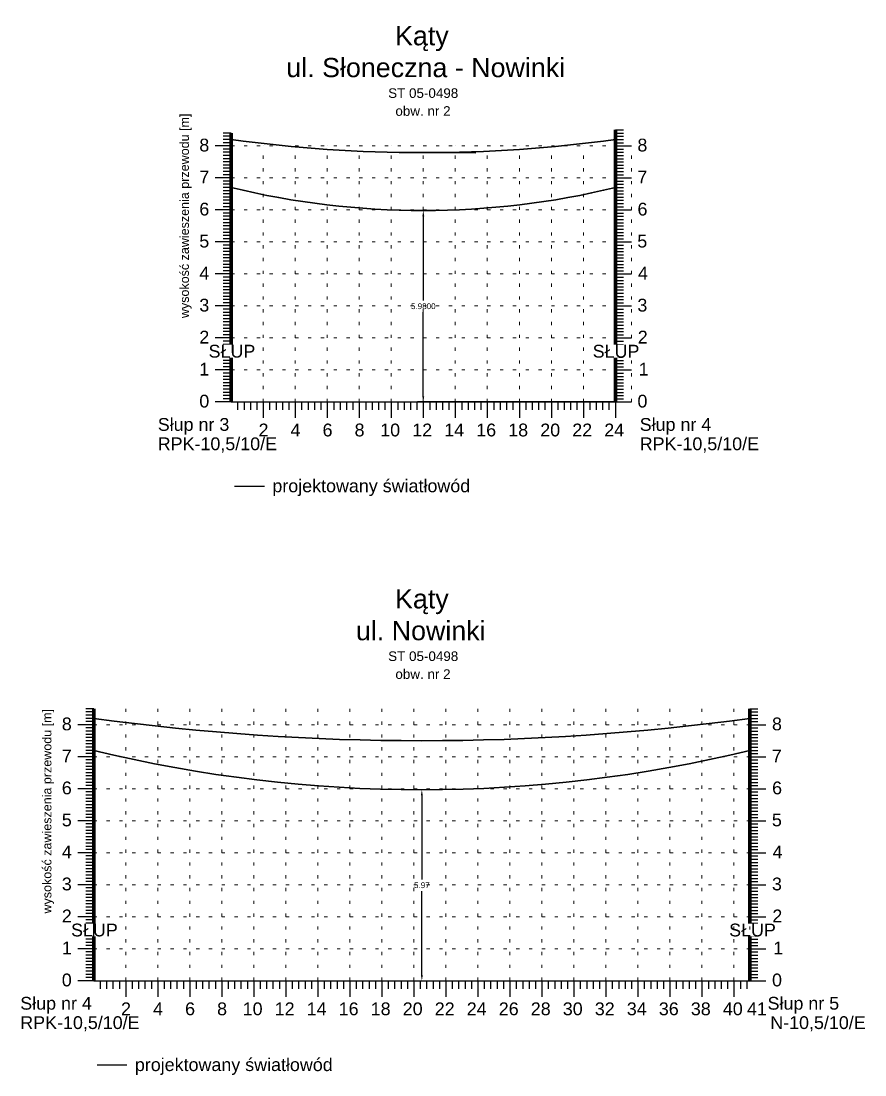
# Model space of a CAD drawing. Header units: metres. Extents: x -870 to 439, y 1328 to 1364.
# Drawn here: x 8.66 to 35.03, y 1330.86 to 1363.79 of the extents above; entities that cross this region are included whole.
import ezdxf

# ---------------------------------------------------------------- set-up
doc = ezdxf.new("R2010")
doc.units = ezdxf.units.M
doc.header["$MEASUREMENT"] = 0
doc.linetypes.add('ACAD_ISO07W100', pattern=[3, 0, -3])
doc.layers.add('ramka', color=7, linetype='Continuous', plot=False)
doc.styles.get("Standard").update_dxf_attribs({"font": 'arial.ttf'})
doc.dimstyles.get("Standard").update_dxf_attribs({"dimtxt": 0.18, "dimasz": 0.18, "dimexe": 0.18, "dimexo": 0.0625, "dimgap": 0.09, "dimtad": 0, "dimtih": 1, "dimtoh": 1, "dimdec": 4, "dimzin": 0, "dimdsep": 46, "dimtxsty": 'Standard', "dimcen": 0.09, "dimadec": 0, "dimazin": 0, "dimtfac": 1, "dimtdec": 4, "dimtofl": 0, "dimtmove": 0, "dimatfit": 3, "dimfxl": 1, "dimtolj": 1, "dimtzin": 0, "dimarcsym": 0})

# ---------------------------------------------------------------- blocks, each defined once
blk = doc.blocks.new('*D32')
at = {"color": 0, "lineweight": -2}
for p, q in [((21.168, 1357.869), (21.05, 1357.869)), ((21.23, 1357.689), (21.23, 1355.061)), ((21.23, 1352.069), (21.23, 1354.697)), ((27.168, 1351.889), (21.05, 1351.889))]:
    blk.add_line(p, q, dxfattribs=at)
at = {"color": 0}
for points in [[(21.26, 1357.689), (21.2, 1357.689), (21.23, 1357.869)], [(21.2, 1352.069), (21.26, 1352.069), (21.23, 1351.889)]]:
    blk.add_solid(points, dxfattribs=at)
at = {"layer": 'Defpoints', "color": 0}
for p in [(21.23, 1357.869), (21.23, 1351.889), (27.23, 1351.889)]:
    blk.add_point(p, dxfattribs=at)
at = {"color": 0, "lineweight": 25, "insert": (21.23, 1354.879), "char_height": 0.18, "attachment_point": 5}
blk.add_mtext('\\A1;5.9800', dxfattribs=at)
blk = doc.blocks.new('*D33')
at = {"color": 0, "lineweight": -2}
for p, q in [((21.122, 1339.775), (21.005, 1339.775)), ((21.185, 1339.595), (21.185, 1336.972)), ((21.185, 1333.985), (21.185, 1336.608)), ((13.597, 1333.805), (21.365, 1333.805))]:
    blk.add_line(p, q, dxfattribs=at)
at = {"color": 0}
for points in [[(21.215, 1339.595), (21.155, 1339.595), (21.185, 1339.775)], [(21.155, 1333.985), (21.215, 1333.985), (21.185, 1333.805)]]:
    blk.add_solid(points, dxfattribs=at)
at = {"layer": 'Defpoints', "color": 0}
for p in [(21.185, 1339.775), (13.535, 1333.805), (21.185, 1333.805)]:
    blk.add_point(p, dxfattribs=at)
at = {"color": 0, "lineweight": 25, "insert": (21.185, 1336.79), "char_height": 0.18, "attachment_point": 5}
blk.add_mtext('\\A1;5.97', dxfattribs=at)

msp = doc.modelspace()

# ---------------------------------------------------------------- linework, layer by layer
for p, q in [((15.23036, 1360.28897), (14.98036, 1360.28897)), ((15.23036, 1360.28897), (14.98036, 1360.28897)), ((15.23036, 1360.18897), (14.98036, 1360.18897)), ((15.23036, 1360.18897), (14.98036, 1360.18897)), ((15.23036, 1360.28897), (15.23036, 1351.88897)), ((27.23036, 1360.38897), (27.23036, 1351.88897)), ((27.23036, 1360.38897), (27.48036, 1360.38897)), ((27.23036, 1360.38897), (27.48036, 1360.38897)), ((27.23036, 1360.28897), (27.48036, 1360.28897)), ((27.23036, 1360.28897), (27.48036, 1360.28897)), ((27.23036, 1360.18897), (27.48036, 1360.18897)), ((27.23036, 1360.18897), (27.48036, 1360.18897)), ((15.23036, 1359.88897), (14.73036, 1359.88897)), ((15.23036, 1359.88897), (14.73036, 1359.88897)), ((15.23036, 1359.88897), (14.73036, 1359.88897)), ((15.23036, 1359.88897), (14.73036, 1359.88897)), ((15.23036, 1360.08897), (14.98036, 1360.08897)), ((15.23036, 1360.08897), (14.98036, 1360.08897)), ((15.23036, 1359.98897), (14.98036, 1359.98897)), ((15.23036, 1359.98897), (14.98036, 1359.98897)), ((27.23036, 1360.08897), (27.48036, 1360.08897)), ((27.23036, 1360.08897), (27.48036, 1360.08897)), ((27.23036, 1359.98897), (27.48036, 1359.98897)), ((27.23036, 1359.98897), (27.48036, 1359.98897)), ((27.23036, 1359.88897), (27.73036, 1359.88897)), ((27.23036, 1359.88897), (27.73036, 1359.88897)), ((27.23036, 1359.88897), (27.73036, 1359.88897)), ((27.23036, 1359.88897), (27.73036, 1359.88897)), ((15.23036, 1359.78897), (14.98036, 1359.78897)), ((15.23036, 1359.68897), (14.98036, 1359.68897)), ((15.23036, 1359.58897), (14.98036, 1359.58897)), ((15.23036, 1359.48897), (14.98036, 1359.48897)), ((27.23036, 1359.78897), (27.48036, 1359.78897)), ((27.23036, 1359.68897), (27.48036, 1359.68897)), ((27.23036, 1359.58897), (27.48036, 1359.58897)), ((27.23036, 1359.48897), (27.48036, 1359.48897)), ((15.23036, 1359.38897), (14.98036, 1359.38897)), ((15.23036, 1359.28897), (14.98036, 1359.28897)), ((15.23036, 1359.18897), (14.98036, 1359.18897)), ((27.23036, 1359.38897), (27.48036, 1359.38897)), ((27.23036, 1359.28897), (27.48036, 1359.28897)), ((27.23036, 1359.18897), (27.48036, 1359.18897)), ((15.23036, 1358.88897), (14.73036, 1358.88897)), ((15.23036, 1358.88897), (14.73036, 1358.88897)), ((15.23036, 1359.08897), (14.98036, 1359.08897)), ((15.23036, 1358.98897), (14.98036, 1358.98897)), ((27.23036, 1359.08897), (27.48036, 1359.08897)), ((27.23036, 1358.98897), (27.48036, 1358.98897)), ((27.23036, 1358.88897), (27.73036, 1358.88897)), ((27.23036, 1358.88897), (27.73036, 1358.88897)), ((15.23036, 1358.78897), (14.98036, 1358.78897)), ((15.23036, 1358.68897), (14.98036, 1358.68897)), ((15.23036, 1358.58897), (14.98036, 1358.58897)), ((27.23036, 1358.78897), (27.48036, 1358.78897)), ((27.23036, 1358.68897), (27.48036, 1358.68897)), ((27.23036, 1358.58897), (27.48036, 1358.58897)), ((15.23036, 1358.48897), (14.98036, 1358.48897)), ((15.23036, 1358.38897), (14.98036, 1358.38897)), ((15.23036, 1358.28897), (14.98036, 1358.28897)), ((15.23036, 1358.18897), (14.98036, 1358.18897)), ((27.23036, 1358.48897), (27.48036, 1358.48897)), ((27.23036, 1358.38897), (27.48036, 1358.38897)), ((27.23036, 1358.28897), (27.48036, 1358.28897)), ((27.23036, 1358.18897), (27.48036, 1358.18897)), ((15.23036, 1357.88897), (14.73036, 1357.88897)), ((15.23036, 1357.88897), (14.73036, 1357.88897)), ((15.23036, 1358.08897), (14.98036, 1358.08897)), ((15.23036, 1357.98897), (14.98036, 1357.98897)), ((27.23036, 1358.08897), (27.48036, 1358.08897)), ((27.23036, 1357.98897), (27.48036, 1357.98897)), ((27.23036, 1357.88897), (27.73036, 1357.88897)), ((27.23036, 1357.88897), (27.73036, 1357.88897)), ((15.23036, 1357.78897), (14.98036, 1357.78897)), ((15.23036, 1357.68897), (14.98036, 1357.68897)), ((15.23036, 1357.58897), (14.98036, 1357.58897)), ((27.23036, 1357.78897), (27.48036, 1357.78897)), ((27.23036, 1357.68897), (27.48036, 1357.68897)), ((27.23036, 1357.58897), (27.48036, 1357.58897)), ((15.23036, 1357.48897), (14.98036, 1357.48897)), ((15.23036, 1357.38897), (14.98036, 1357.38897)), ((15.23036, 1357.28897), (14.98036, 1357.28897)), ((15.23036, 1357.18897), (14.98036, 1357.18897)), ((27.23036, 1357.48897), (27.48036, 1357.48897)), ((27.23036, 1357.38897), (27.48036, 1357.38897)), ((27.23036, 1357.28897), (27.48036, 1357.28897)), ((27.23036, 1357.18897), (27.48036, 1357.18897)), ((15.23036, 1356.88897), (14.73036, 1356.88897)), ((15.23036, 1356.88897), (14.73036, 1356.88897)), ((15.23036, 1357.08897), (14.98036, 1357.08897)), ((15.23036, 1356.98897), (14.98036, 1356.98897)), ((27.23036, 1357.08897), (27.48036, 1357.08897)), ((27.23036, 1356.98897), (27.48036, 1356.98897)), ((27.23036, 1356.88897), (27.73036, 1356.88897)), ((27.23036, 1356.88897), (27.73036, 1356.88897)), ((15.23036, 1356.78897), (14.98036, 1356.78897)), ((15.23036, 1356.68897), (14.98036, 1356.68897)), ((15.23036, 1356.58897), (14.98036, 1356.58897)), ((27.23036, 1356.78897), (27.48036, 1356.78897)), ((27.23036, 1356.68897), (27.48036, 1356.68897)), ((27.23036, 1356.58897), (27.48036, 1356.58897)), ((15.23036, 1356.48897), (14.98036, 1356.48897)), ((15.23036, 1356.38897), (14.98036, 1356.38897)), ((15.23036, 1356.28897), (14.98036, 1356.28897)), ((27.23036, 1356.48897), (27.48036, 1356.48897)), ((27.23036, 1356.38897), (27.48036, 1356.38897)), ((27.23036, 1356.28897), (27.48036, 1356.28897)), ((15.23036, 1355.88897), (14.73036, 1355.88897)), ((15.23036, 1355.88897), (14.73036, 1355.88897)), ((15.23036, 1356.18897), (14.98036, 1356.18897)), ((15.23036, 1356.08897), (14.98036, 1356.08897)), ((15.23036, 1355.98897), (14.98036, 1355.98897)), ((27.23036, 1356.18897), (27.48036, 1356.18897)), ((27.23036, 1356.08897), (27.48036, 1356.08897)), ((27.23036, 1355.98897), (27.48036, 1355.98897)), ((27.23036, 1355.88897), (27.73036, 1355.88897)), ((27.23036, 1355.88897), (27.73036, 1355.88897)), ((15.23036, 1355.78897), (14.98036, 1355.78897)), ((15.23036, 1355.68897), (14.98036, 1355.68897)), ((15.23036, 1355.58897), (14.98036, 1355.58897)), ((27.23036, 1355.78897), (27.48036, 1355.78897)), ((27.23036, 1355.68897), (27.48036, 1355.68897)), ((27.23036, 1355.58897), (27.48036, 1355.58897)), ((15.23036, 1355.48897), (14.98036, 1355.48897)), ((15.23036, 1355.38897), (14.98036, 1355.38897)), ((15.23036, 1355.28897), (14.98036, 1355.28897)), ((27.23036, 1355.48897), (27.48036, 1355.48897)), ((27.23036, 1355.38897), (27.48036, 1355.38897)), ((27.23036, 1355.28897), (27.48036, 1355.28897)), ((15.23036, 1354.88897), (14.73036, 1354.88897)), ((15.23036, 1354.88897), (14.73036, 1354.88897)), ((15.23036, 1355.18897), (14.98036, 1355.18897)), ((15.23036, 1355.08897), (14.98036, 1355.08897)), ((15.23036, 1354.98897), (14.98036, 1354.98897)), ((27.23036, 1355.18897), (27.48036, 1355.18897)), ((27.23036, 1355.08897), (27.48036, 1355.08897)), ((27.23036, 1354.98897), (27.48036, 1354.98897)), ((27.23036, 1354.88897), (27.73036, 1354.88897)), ((27.23036, 1354.88897), (27.73036, 1354.88897)), ((15.23036, 1354.78897), (14.98036, 1354.78897)), ((15.23036, 1354.68897), (14.98036, 1354.68897)), ((15.23036, 1354.58897), (14.98036, 1354.58897)), ((27.23036, 1354.78897), (27.48036, 1354.78897)), ((27.23036, 1354.68897), (27.48036, 1354.68897)), ((27.23036, 1354.58897), (27.48036, 1354.58897)), ((15.23036, 1354.48897), (14.98036, 1354.48897)), ((15.23036, 1354.38897), (14.98036, 1354.38897)), ((15.23036, 1354.28897), (14.98036, 1354.28897)), ((27.23036, 1354.48897), (27.48036, 1354.48897)), ((27.23036, 1354.38897), (27.48036, 1354.38897)), ((27.23036, 1354.28897), (27.48036, 1354.28897)), ((15.23036, 1354.18897), (14.98036, 1354.18897)), ((15.23036, 1354.08897), (14.98036, 1354.08897)), ((15.23036, 1353.98897), (14.98036, 1353.98897)), ((27.23036, 1354.18897), (27.48036, 1354.18897)), ((27.23036, 1354.08897), (27.48036, 1354.08897)), ((27.23036, 1353.98897), (27.48036, 1353.98897)), ((15.23036, 1353.88897), (14.73036, 1353.88897)), ((15.23036, 1353.88897), (14.73036, 1353.88897)), ((15.23036, 1353.78897), (14.98036, 1353.78897)), ((15.23036, 1353.68897), (14.98036, 1353.68897)), ((15.23036, 1353.58897), (14.98036, 1353.58897)), ((27.23036, 1353.88897), (27.73036, 1353.88897)), ((27.23036, 1353.88897), (27.73036, 1353.88897)), ((27.23036, 1353.78897), (27.48036, 1353.78897)), ((27.23036, 1353.68897), (27.48036, 1353.68897)), ((27.23036, 1353.58897), (27.48036, 1353.58897)), ((15.23036, 1353.48897), (14.98036, 1353.48897)), ((15.23036, 1353.38897), (14.98036, 1353.38897)), ((15.23036, 1353.28897), (14.98036, 1353.28897)), ((27.23036, 1353.48897), (27.48036, 1353.48897)), ((27.23036, 1353.38897), (27.48036, 1353.38897)), ((27.23036, 1353.28897), (27.48036, 1353.28897)), ((15.23036, 1353.18897), (14.98036, 1353.18897)), ((15.23036, 1353.08897), (14.98036, 1353.08897)), ((15.23036, 1352.98897), (14.98036, 1352.98897)), ((27.23036, 1353.18897), (27.48036, 1353.18897)), ((27.23036, 1353.08897), (27.48036, 1353.08897)), ((27.23036, 1352.98897), (27.48036, 1352.98897)), ((15.23036, 1352.88897), (14.73036, 1352.88897)), ((15.23036, 1352.88897), (14.73036, 1352.88897)), ((15.23036, 1352.78897), (14.98036, 1352.78897)), ((15.23036, 1352.68897), (14.98036, 1352.68897)), ((15.23036, 1352.58897), (14.98036, 1352.58897)), ((27.23036, 1352.88897), (27.73036, 1352.88897)), ((27.23036, 1352.88897), (27.73036, 1352.88897)), ((27.23036, 1352.78897), (27.48036, 1352.78897)), ((27.23036, 1352.68897), (27.48036, 1352.68897)), ((27.23036, 1352.58897), (27.48036, 1352.58897)), ((15.23036, 1352.48897), (14.98036, 1352.48897)), ((15.23036, 1352.38897), (14.98036, 1352.38897)), ((15.23036, 1352.28897), (14.98036, 1352.28897)), ((27.23036, 1352.48897), (27.48036, 1352.48897)), ((27.23036, 1352.38897), (27.48036, 1352.38897)), ((27.23036, 1352.28897), (27.48036, 1352.28897)), ((15.23036, 1352.18897), (14.98036, 1352.18897)), ((15.23036, 1352.08897), (14.98036, 1352.08897)), ((15.23036, 1351.98897), (14.98036, 1351.98897)), ((27.23036, 1352.18897), (27.48036, 1352.18897)), ((27.23036, 1352.08897), (27.48036, 1352.08897)), ((27.23036, 1351.98897), (27.48036, 1351.98897)), ((15.23036, 1351.88897), (14.73036, 1351.88897)), ((15.23036, 1351.88897), (14.98036, 1351.88897)), ((15.23036, 1351.88897), (27.23036, 1351.88897)), ((15.43036, 1351.88897), (15.43036, 1351.63897)), ((15.63036, 1351.88897), (15.63036, 1351.63897)), ((15.83036, 1351.88897), (15.83036, 1351.63897)), ((16.03036, 1351.88897), (16.03036, 1351.63897)), ((16.23036, 1351.88897), (16.23036, 1351.38897)), ((16.43036, 1351.88897), (16.43036, 1351.63897)), ((16.63036, 1351.88897), (16.63036, 1351.63897)), ((16.83036, 1351.88897), (16.83036, 1351.63897)), ((17.03036, 1351.88897), (17.03036, 1351.63897)), ((17.23036, 1351.88897), (17.23036, 1351.38897)), ((17.43036, 1351.88897), (17.43036, 1351.63897)), ((17.63036, 1351.88897), (17.63036, 1351.63897)), ((17.83036, 1351.88897), (17.83036, 1351.63897)), ((18.03036, 1351.88897), (18.03036, 1351.63897)), ((18.23036, 1351.88897), (18.23036, 1351.38897)), ((18.43036, 1351.88897), (18.43036, 1351.63897)), ((18.63036, 1351.88897), (18.63036, 1351.63897)), ((18.83036, 1351.88897), (18.83036, 1351.63897)), ((19.03036, 1351.88897), (19.03036, 1351.63897)), ((19.23036, 1351.88897), (19.23036, 1351.38897)), ((19.43036, 1351.88897), (19.43036, 1351.63897)), ((19.63036, 1351.88897), (19.63036, 1351.63897)), ((19.83036, 1351.88897), (19.83036, 1351.63897)), ((20.03036, 1351.88897), (20.03036, 1351.63897)), ((20.23036, 1351.88897), (20.23036, 1351.38897)), ((20.43036, 1351.88897), (20.43036, 1351.63897)), ((20.63036, 1351.88897), (20.63036, 1351.63897)), ((20.83036, 1351.88897), (20.83036, 1351.63897)), ((21.03036, 1351.88897), (21.03036, 1351.63897)), ((21.23036, 1351.88897), (21.23036, 1351.38897)), ((21.43036, 1351.88897), (21.43036, 1351.63897)), ((21.63036, 1351.88897), (21.63036, 1351.63897)), ((21.83036, 1351.88897), (21.83036, 1351.63897)), ((22.03036, 1351.88897), (22.03036, 1351.63897)), ((22.23036, 1351.88897), (22.23036, 1351.38897)), ((22.43036, 1351.88897), (22.43036, 1351.63897)), ((22.63036, 1351.88897), (22.63036, 1351.63897)), ((22.83036, 1351.88897), (22.83036, 1351.63897)), ((23.03036, 1351.88897), (23.03036, 1351.63897)), ((23.23036, 1351.88897), (23.23036, 1351.38897)), ((23.43036, 1351.88897), (23.43036, 1351.63897)), ((23.63036, 1351.88897), (23.63036, 1351.63897)), ((23.83036, 1351.88897), (23.83036, 1351.63897)), ((24.03036, 1351.88897), (24.03036, 1351.63897)), ((24.23036, 1351.88897), (24.23036, 1351.38897)), ((24.43036, 1351.88897), (24.43036, 1351.63897)), ((24.63036, 1351.88897), (24.63036, 1351.63897)), ((24.83036, 1351.88897), (24.83036, 1351.63897)), ((25.03036, 1351.88897), (25.03036, 1351.63897)), ((25.23036, 1351.88897), (25.23036, 1351.38897)), ((25.43036, 1351.88897), (25.43036, 1351.63897)), ((25.63036, 1351.88897), (25.63036, 1351.63897)), ((25.83036, 1351.88897), (25.83036, 1351.63897)), ((26.03036, 1351.88897), (26.03036, 1351.63897)), ((26.23036, 1351.88897), (26.23036, 1351.38897)), ((26.43036, 1351.88897), (26.43036, 1351.63897)), ((26.63036, 1351.88897), (26.63036, 1351.63897)), ((26.83036, 1351.88897), (26.83036, 1351.63897)), ((27.03036, 1351.88897), (27.03036, 1351.63897)), ((27.23036, 1351.88897), (27.23036, 1351.38897)), ((27.23036, 1351.88897), (27.73036, 1351.88897)), ((27.23036, 1351.88897), (27.48036, 1351.88897)), ((10.93469, 1342.3046), (10.68469, 1342.3046)), ((10.93469, 1342.2046), (10.68469, 1342.2046)), ((10.93469, 1342.1046), (10.68469, 1342.1046)), ((10.93469, 1342.3046), (10.93469, 1333.8046)), ((31.43469, 1342.3046), (31.43469, 1333.8046)), ((31.43469, 1342.3046), (31.68469, 1342.3046)), ((31.43469, 1342.2046), (31.68469, 1342.2046)), ((31.43469, 1342.1046), (31.68469, 1342.1046)), ((10.93469, 1341.8046), (10.43469, 1341.8046)), ((10.93469, 1341.8046), (10.43469, 1341.8046)), ((10.93469, 1342.0046), (10.68469, 1342.0046)), ((10.93469, 1341.9046), (10.68469, 1341.9046)), ((31.43469, 1342.0046), (31.68469, 1342.0046)), ((31.43469, 1341.9046), (31.68469, 1341.9046)), ((31.43469, 1341.8046), (31.93469, 1341.8046)), ((31.43469, 1341.8046), (31.93469, 1341.8046)), ((10.93469, 1341.7046), (10.68469, 1341.7046)), ((10.93469, 1341.6046), (10.68469, 1341.6046)), ((10.93469, 1341.5046), (10.68469, 1341.5046)), ((10.93469, 1341.4046), (10.68469, 1341.4046)), ((31.43469, 1341.7046), (31.68469, 1341.7046)), ((31.43469, 1341.6046), (31.68469, 1341.6046)), ((31.43469, 1341.5046), (31.68469, 1341.5046)), ((31.43469, 1341.4046), (31.68469, 1341.4046)), ((10.93469, 1341.3046), (10.68469, 1341.3046)), ((10.93469, 1341.2046), (10.68469, 1341.2046)), ((10.93469, 1341.1046), (10.68469, 1341.1046)), ((31.43469, 1341.3046), (31.68469, 1341.3046)), ((31.43469, 1341.2046), (31.68469, 1341.2046)), ((31.43469, 1341.1046), (31.68469, 1341.1046)), ((10.93469, 1340.8046), (10.43469, 1340.8046)), ((10.93469, 1340.8046), (10.43469, 1340.8046)), ((10.93469, 1341.0046), (10.68469, 1341.0046)), ((10.93469, 1340.9046), (10.68469, 1340.9046)), ((31.43469, 1341.0046), (31.68469, 1341.0046)), ((31.43469, 1340.9046), (31.68469, 1340.9046)), ((31.43469, 1340.8046), (31.93469, 1340.8046)), ((31.43469, 1340.8046), (31.93469, 1340.8046)), ((10.93469, 1340.7046), (10.68469, 1340.7046)), ((10.93469, 1340.6046), (10.68469, 1340.6046)), ((10.93469, 1340.5046), (10.68469, 1340.5046)), ((10.93469, 1340.4046), (10.68469, 1340.4046)), ((31.43469, 1340.7046), (31.68469, 1340.7046)), ((31.43469, 1340.6046), (31.68469, 1340.6046)), ((31.43469, 1340.5046), (31.68469, 1340.5046)), ((31.43469, 1340.4046), (31.68469, 1340.4046)), ((10.93469, 1340.3046), (10.68469, 1340.3046)), ((10.93469, 1340.2046), (10.68469, 1340.2046)), ((10.93469, 1340.1046), (10.68469, 1340.1046)), ((31.43469, 1340.3046), (31.68469, 1340.3046)), ((31.43469, 1340.2046), (31.68469, 1340.2046)), ((31.43469, 1340.1046), (31.68469, 1340.1046)), ((10.93469, 1339.8046), (10.43469, 1339.8046)), ((10.93469, 1339.8046), (10.43469, 1339.8046)), ((10.93469, 1340.0046), (10.68469, 1340.0046)), ((10.93469, 1339.9046), (10.68469, 1339.9046)), ((31.43469, 1340.0046), (31.68469, 1340.0046)), ((31.43469, 1339.9046), (31.68469, 1339.9046)), ((31.43469, 1339.8046), (31.93469, 1339.8046)), ((31.43469, 1339.8046), (31.93469, 1339.8046)), ((10.93469, 1339.7046), (10.68469, 1339.7046)), ((10.93469, 1339.6046), (10.68469, 1339.6046)), ((10.93469, 1339.5046), (10.68469, 1339.5046)), ((10.93469, 1339.4046), (10.68469, 1339.4046)), ((31.43469, 1339.7046), (31.68469, 1339.7046)), ((31.43469, 1339.6046), (31.68469, 1339.6046)), ((31.43469, 1339.5046), (31.68469, 1339.5046)), ((31.43469, 1339.4046), (31.68469, 1339.4046)), ((10.93469, 1339.3046), (10.68469, 1339.3046)), ((10.93469, 1339.2046), (10.68469, 1339.2046)), ((10.93469, 1339.1046), (10.68469, 1339.1046)), ((31.43469, 1339.3046), (31.68469, 1339.3046)), ((31.43469, 1339.2046), (31.68469, 1339.2046)), ((31.43469, 1339.1046), (31.68469, 1339.1046)), ((10.93469, 1338.8046), (10.43469, 1338.8046)), ((10.93469, 1338.8046), (10.43469, 1338.8046)), ((10.93469, 1339.0046), (10.68469, 1339.0046)), ((10.93469, 1338.9046), (10.68469, 1338.9046)), ((31.43469, 1339.0046), (31.68469, 1339.0046)), ((31.43469, 1338.9046), (31.68469, 1338.9046)), ((31.43469, 1338.8046), (31.93469, 1338.8046)), ((31.43469, 1338.8046), (31.93469, 1338.8046)), ((10.93469, 1338.7046), (10.68469, 1338.7046)), ((10.93469, 1338.6046), (10.68469, 1338.6046)), ((10.93469, 1338.5046), (10.68469, 1338.5046)), ((31.43469, 1338.7046), (31.68469, 1338.7046)), ((31.43469, 1338.6046), (31.68469, 1338.6046)), ((31.43469, 1338.5046), (31.68469, 1338.5046)), ((10.93469, 1338.4046), (10.68469, 1338.4046)), ((10.93469, 1338.3046), (10.68469, 1338.3046)), ((10.93469, 1338.2046), (10.68469, 1338.2046)), ((10.93469, 1338.1046), (10.68469, 1338.1046)), ((31.43469, 1338.4046), (31.68469, 1338.4046)), ((31.43469, 1338.3046), (31.68469, 1338.3046)), ((31.43469, 1338.2046), (31.68469, 1338.2046)), ((31.43469, 1338.1046), (31.68469, 1338.1046)), ((10.93469, 1337.8046), (10.43469, 1337.8046)), ((10.93469, 1337.8046), (10.43469, 1337.8046)), ((10.93469, 1338.0046), (10.68469, 1338.0046)), ((10.93469, 1337.9046), (10.68469, 1337.9046)), ((31.43469, 1338.0046), (31.68469, 1338.0046)), ((31.43469, 1337.9046), (31.68469, 1337.9046)), ((31.43469, 1337.8046), (31.93469, 1337.8046)), ((31.43469, 1337.8046), (31.93469, 1337.8046)), ((10.93469, 1337.7046), (10.68469, 1337.7046)), ((10.93469, 1337.6046), (10.68469, 1337.6046)), ((10.93469, 1337.5046), (10.68469, 1337.5046)), ((31.43469, 1337.7046), (31.68469, 1337.7046)), ((31.43469, 1337.6046), (31.68469, 1337.6046)), ((31.43469, 1337.5046), (31.68469, 1337.5046)), ((10.93469, 1337.4046), (10.68469, 1337.4046)), ((10.93469, 1337.3046), (10.68469, 1337.3046)), ((10.93469, 1337.2046), (10.68469, 1337.2046)), ((10.93469, 1337.1046), (10.68469, 1337.1046)), ((31.43469, 1337.4046), (31.68469, 1337.4046)), ((31.43469, 1337.3046), (31.68469, 1337.3046)), ((31.43469, 1337.2046), (31.68469, 1337.2046)), ((31.43469, 1337.1046), (31.68469, 1337.1046)), ((10.93469, 1336.8046), (10.43469, 1336.8046)), ((10.93469, 1336.8046), (10.43469, 1336.8046)), ((10.93469, 1337.0046), (10.68469, 1337.0046)), ((10.93469, 1336.9046), (10.68469, 1336.9046)), ((31.43469, 1337.0046), (31.68469, 1337.0046)), ((31.43469, 1336.9046), (31.68469, 1336.9046)), ((31.43469, 1336.8046), (31.93469, 1336.8046)), ((31.43469, 1336.8046), (31.93469, 1336.8046)), ((10.93469, 1336.7046), (10.68469, 1336.7046)), ((10.93469, 1336.6046), (10.68469, 1336.6046)), ((10.93469, 1336.5046), (10.68469, 1336.5046)), ((31.43469, 1336.7046), (31.68469, 1336.7046)), ((31.43469, 1336.6046), (31.68469, 1336.6046)), ((31.43469, 1336.5046), (31.68469, 1336.5046)), ((10.93469, 1336.4046), (10.68469, 1336.4046)), ((10.93469, 1336.3046), (10.68469, 1336.3046)), ((10.93469, 1336.2046), (10.68469, 1336.2046)), ((31.43469, 1336.4046), (31.68469, 1336.4046)), ((31.43469, 1336.3046), (31.68469, 1336.3046)), ((31.43469, 1336.2046), (31.68469, 1336.2046)), ((10.93469, 1335.8046), (10.43469, 1335.8046)), ((10.93469, 1335.8046), (10.43469, 1335.8046)), ((10.93469, 1336.1046), (10.68469, 1336.1046)), ((10.93469, 1336.0046), (10.68469, 1336.0046)), ((10.93469, 1335.9046), (10.68469, 1335.9046)), ((31.43469, 1336.1046), (31.68469, 1336.1046)), ((31.43469, 1336.0046), (31.68469, 1336.0046)), ((31.43469, 1335.9046), (31.68469, 1335.9046)), ((31.43469, 1335.8046), (31.93469, 1335.8046)), ((31.43469, 1335.8046), (31.93469, 1335.8046)), ((10.93469, 1335.7046), (10.68469, 1335.7046)), ((10.93469, 1335.6046), (10.68469, 1335.6046)), ((10.93469, 1335.5046), (10.68469, 1335.5046)), ((31.43469, 1335.7046), (31.68469, 1335.7046)), ((31.43469, 1335.6046), (31.68469, 1335.6046)), ((31.43469, 1335.5046), (31.68469, 1335.5046)), ((10.93469, 1335.4046), (10.68469, 1335.4046)), ((10.93469, 1335.3046), (10.68469, 1335.3046)), ((10.93469, 1335.2046), (10.68469, 1335.2046)), ((31.43469, 1335.4046), (31.68469, 1335.4046)), ((31.43469, 1335.3046), (31.68469, 1335.3046)), ((31.43469, 1335.2046), (31.68469, 1335.2046)), ((10.93469, 1334.8046), (10.43469, 1334.8046)), ((10.93469, 1334.8046), (10.43469, 1334.8046)), ((10.93469, 1335.1046), (10.68469, 1335.1046)), ((10.93469, 1335.0046), (10.68469, 1335.0046)), ((10.93469, 1334.9046), (10.68469, 1334.9046)), ((31.43469, 1335.1046), (31.68469, 1335.1046)), ((31.43469, 1335.0046), (31.68469, 1335.0046)), ((31.43469, 1334.9046), (31.68469, 1334.9046)), ((31.43469, 1334.8046), (31.93469, 1334.8046)), ((31.43469, 1334.8046), (31.93469, 1334.8046)), ((10.93469, 1334.7046), (10.68469, 1334.7046)), ((10.93469, 1334.6046), (10.68469, 1334.6046)), ((10.93469, 1334.5046), (10.68469, 1334.5046)), ((31.43469, 1334.7046), (31.68469, 1334.7046)), ((31.43469, 1334.6046), (31.68469, 1334.6046)), ((31.43469, 1334.5046), (31.68469, 1334.5046)), ((10.93469, 1334.4046), (10.68469, 1334.4046)), ((10.93469, 1334.3046), (10.68469, 1334.3046)), ((10.93469, 1334.2046), (10.68469, 1334.2046)), ((31.43469, 1334.4046), (31.68469, 1334.4046)), ((31.43469, 1334.3046), (31.68469, 1334.3046)), ((31.43469, 1334.2046), (31.68469, 1334.2046)), ((10.93469, 1334.1046), (10.68469, 1334.1046)), ((10.93469, 1334.0046), (10.68469, 1334.0046)), ((10.93469, 1333.9046), (10.68469, 1333.9046)), ((31.43469, 1334.1046), (31.68469, 1334.1046)), ((31.43469, 1334.0046), (31.68469, 1334.0046)), ((31.43469, 1333.9046), (31.68469, 1333.9046)), ((10.93469, 1333.8046), (10.43469, 1333.8046)), ((10.93469, 1333.8046), (10.68469, 1333.8046)), ((10.93469, 1333.8046), (30.43469, 1333.8046)), ((11.13469, 1333.8046), (11.13469, 1333.5546)), ((11.33469, 1333.8046), (11.33469, 1333.5546)), ((11.53469, 1333.8046), (11.53469, 1333.5546)), ((11.73469, 1333.8046), (11.73469, 1333.5546)), ((11.93469, 1333.8046), (11.93469, 1333.3046)), ((12.13469, 1333.8046), (12.13469, 1333.5546)), ((12.33469, 1333.8046), (12.33469, 1333.5546)), ((12.53469, 1333.8046), (12.53469, 1333.5546)), ((12.73469, 1333.8046), (12.73469, 1333.5546)), ((12.93469, 1333.8046), (12.93469, 1333.3046)), ((13.13469, 1333.8046), (13.13469, 1333.5546)), ((13.33469, 1333.8046), (13.33469, 1333.5546)), ((13.53469, 1333.8046), (13.53469, 1333.5546)), ((13.73469, 1333.8046), (13.73469, 1333.5546)), ((13.93469, 1333.8046), (13.93469, 1333.3046)), ((14.13469, 1333.8046), (14.13469, 1333.5546)), ((14.33469, 1333.8046), (14.33469, 1333.5546)), ((14.53469, 1333.8046), (14.53469, 1333.5546)), ((14.73469, 1333.8046), (14.73469, 1333.5546)), ((14.93469, 1333.8046), (14.93469, 1333.3046)), ((15.13469, 1333.8046), (15.13469, 1333.5546)), ((15.33469, 1333.8046), (15.33469, 1333.5546)), ((15.53469, 1333.8046), (15.53469, 1333.5546)), ((15.73469, 1333.8046), (15.73469, 1333.5546)), ((15.93469, 1333.8046), (15.93469, 1333.3046)), ((16.13469, 1333.8046), (16.13469, 1333.5546)), ((16.33469, 1333.8046), (16.33469, 1333.5546)), ((16.53469, 1333.8046), (16.53469, 1333.5546)), ((16.73469, 1333.8046), (16.73469, 1333.5546)), ((16.93469, 1333.8046), (16.93469, 1333.3046)), ((17.13469, 1333.8046), (17.13469, 1333.5546)), ((17.33469, 1333.8046), (17.33469, 1333.5546)), ((17.53469, 1333.8046), (17.53469, 1333.5546)), ((17.73469, 1333.8046), (17.73469, 1333.5546)), ((17.93469, 1333.8046), (17.93469, 1333.3046)), ((18.13469, 1333.8046), (18.13469, 1333.5546)), ((18.33469, 1333.8046), (18.33469, 1333.5546)), ((18.53469, 1333.8046), (18.53469, 1333.5546)), ((18.73469, 1333.8046), (18.73469, 1333.5546)), ((18.93469, 1333.8046), (18.93469, 1333.3046)), ((19.13469, 1333.8046), (19.13469, 1333.5546)), ((19.33469, 1333.8046), (19.33469, 1333.5546)), ((19.53469, 1333.8046), (19.53469, 1333.5546)), ((19.73469, 1333.8046), (19.73469, 1333.5546)), ((19.93469, 1333.8046), (19.93469, 1333.3046)), ((20.13469, 1333.8046), (20.13469, 1333.5546)), ((20.33469, 1333.8046), (20.33469, 1333.5546)), ((20.53469, 1333.8046), (20.53469, 1333.5546)), ((20.73469, 1333.8046), (20.73469, 1333.5546)), ((20.93469, 1333.8046), (20.93469, 1333.3046)), ((21.13469, 1333.8046), (21.13469, 1333.5546)), ((21.33469, 1333.8046), (21.33469, 1333.5546)), ((21.53469, 1333.8046), (21.53469, 1333.5546)), ((21.73469, 1333.8046), (21.73469, 1333.5546)), ((21.93469, 1333.8046), (21.93469, 1333.3046)), ((22.13469, 1333.8046), (22.13469, 1333.5546)), ((22.33469, 1333.8046), (22.33469, 1333.5546)), ((22.53469, 1333.8046), (22.53469, 1333.5546)), ((22.73469, 1333.8046), (22.73469, 1333.5546)), ((22.93469, 1333.8046), (22.93469, 1333.3046)), ((23.13469, 1333.8046), (23.13469, 1333.5546)), ((23.33469, 1333.8046), (23.33469, 1333.5546)), ((23.53469, 1333.8046), (23.53469, 1333.5546)), ((23.73469, 1333.8046), (23.73469, 1333.5546)), ((23.93469, 1333.8046), (23.93469, 1333.3046)), ((24.13469, 1333.8046), (24.13469, 1333.5546)), ((24.33469, 1333.8046), (24.33469, 1333.5546)), ((24.53469, 1333.8046), (24.53469, 1333.5546)), ((24.73469, 1333.8046), (24.73469, 1333.5546)), ((24.93469, 1333.8046), (24.93469, 1333.3046)), ((25.13469, 1333.8046), (25.13469, 1333.5546)), ((25.33469, 1333.8046), (25.33469, 1333.5546)), ((25.53469, 1333.8046), (25.53469, 1333.5546)), ((25.73469, 1333.8046), (25.73469, 1333.5546)), ((25.93469, 1333.8046), (25.93469, 1333.3046)), ((26.13469, 1333.8046), (26.13469, 1333.5546)), ((26.33469, 1333.8046), (26.33469, 1333.5546)), ((26.53469, 1333.8046), (26.53469, 1333.5546)), ((26.73469, 1333.8046), (26.73469, 1333.5546)), ((26.93469, 1333.8046), (26.93469, 1333.3046)), ((27.13469, 1333.8046), (27.13469, 1333.5546)), ((27.33469, 1333.8046), (27.33469, 1333.5546)), ((27.53469, 1333.8046), (27.53469, 1333.5546)), ((27.73469, 1333.8046), (27.73469, 1333.5546)), ((27.93469, 1333.8046), (27.93469, 1333.3046)), ((28.13469, 1333.8046), (28.13469, 1333.5546)), ((28.33469, 1333.8046), (28.33469, 1333.5546)), ((28.53469, 1333.8046), (28.53469, 1333.5546)), ((28.73469, 1333.8046), (28.73469, 1333.5546)), ((28.93469, 1333.8046), (28.93469, 1333.3046)), ((29.13469, 1333.8046), (29.13469, 1333.5546)), ((29.33469, 1333.8046), (29.33469, 1333.5546)), ((29.53469, 1333.8046), (29.53469, 1333.5546)), ((29.73469, 1333.8046), (29.73469, 1333.5546)), ((29.93469, 1333.8046), (29.93469, 1333.3046)), ((29.93469, 1333.8046), (29.93469, 1333.3046)), ((30.13469, 1333.8046), (30.13469, 1333.5546)), ((30.33469, 1333.8046), (30.33469, 1333.5546)), ((30.53469, 1333.8046), (30.53469, 1333.5546)), ((30.73469, 1333.8046), (30.73469, 1333.5546)), ((30.93469, 1333.8046), (30.93469, 1333.3046)), ((30.93469, 1333.8046), (30.93469, 1333.3046)), ((31.13469, 1333.8046), (31.13469, 1333.5546)), ((31.33469, 1333.8046), (31.33469, 1333.5546)), ((31.43469, 1333.8046), (31.93469, 1333.8046)), ((31.43469, 1333.8046), (31.68469, 1333.8046))]:
    msp.add_line(p, q)
at = {"lineweight": 100}
for p, q in [((15.23036, 1360.28897), (15.23036, 1351.88897)), ((27.23036, 1360.38897), (27.23036, 1351.88897)), ((10.93469, 1342.3046), (10.93469, 1333.8046)), ((31.43469, 1342.3046), (31.43469, 1333.8046))]:
    msp.add_line(p, q, dxfattribs=at)
at = {"linetype": 'ACAD_ISO07W100', "lineweight": 15, "ltscale": 0.1}
for p, q in [((27.23036, 1351.88897), (27.23036, 1360.38897)), ((15.23036, 1359.88897), (27.23036, 1359.88897)), ((15.23036, 1351.88897), (15.23036, 1359.88897)), ((16.23036, 1351.88897), (16.23036, 1359.88897)), ((17.23036, 1351.88897), (17.23036, 1359.88897)), ((18.23036, 1351.88897), (18.23036, 1359.88897)), ((19.23036, 1351.88897), (19.23036, 1359.88897)), ((20.23036, 1351.88897), (20.23036, 1359.88897)), ((21.23036, 1351.88897), (21.23036, 1359.88897)), ((22.23036, 1351.88897), (22.23036, 1359.88897)), ((23.23036, 1351.88897), (23.23036, 1359.88897)), ((24.23036, 1351.88897), (24.23036, 1359.88897)), ((25.23036, 1351.88897), (25.23036, 1359.88897)), ((26.23036, 1351.88897), (26.23036, 1359.88897)), ((27.23036, 1351.88897), (27.23036, 1359.88897)), ((27.23036, 1351.88897), (27.23036, 1359.88897)), ((27.73036, 1351.88897), (27.73036, 1359.88897)), ((15.23036, 1358.88897), (27.23036, 1358.88897)), ((15.23036, 1357.88897), (27.23036, 1357.88897)), ((15.23036, 1356.88897), (27.23036, 1356.88897)), ((15.23036, 1355.88897), (27.23036, 1355.88897)), ((15.23036, 1354.88897), (27.23036, 1354.88897)), ((15.23036, 1353.88897), (27.23036, 1353.88897)), ((15.23036, 1352.88897), (27.23036, 1352.88897)), ((11.93469, 1333.8046), (11.93469, 1342.3046)), ((12.93469, 1333.8046), (12.93469, 1342.3046)), ((13.93469, 1333.8046), (13.93469, 1342.3046)), ((14.93469, 1333.8046), (14.93469, 1342.3046)), ((15.93469, 1333.8046), (15.93469, 1342.3046)), ((16.93469, 1333.8046), (16.93469, 1342.3046)), ((17.93469, 1333.8046), (17.93469, 1342.3046)), ((18.93469, 1333.8046), (18.93469, 1342.3046)), ((19.93469, 1333.8046), (19.93469, 1342.3046)), ((20.93469, 1333.8046), (20.93469, 1342.3046)), ((21.93469, 1333.8046), (21.93469, 1342.3046)), ((22.93469, 1333.8046), (22.93469, 1342.3046)), ((23.93469, 1333.8046), (23.93469, 1342.3046)), ((24.93469, 1333.8046), (24.93469, 1342.3046)), ((25.93469, 1333.8046), (25.93469, 1342.3046)), ((26.93469, 1333.8046), (26.93469, 1342.3046)), ((27.93469, 1333.8046), (27.93469, 1342.3046)), ((28.93469, 1333.8046), (28.93469, 1342.3046)), ((29.93469, 1333.8046), (29.93469, 1342.3046)), ((31.43469, 1333.8046), (31.43469, 1342.3046)), ((10.93469, 1341.8046), (31.93469, 1341.8046)), ((10.93469, 1340.8046), (31.93469, 1340.8046)), ((10.93469, 1339.8046), (31.93469, 1339.8046)), ((10.93469, 1338.8046), (31.93469, 1338.8046)), ((10.93469, 1337.8046), (31.93469, 1337.8046)), ((10.93469, 1336.8046), (31.93469, 1336.8046)), ((10.93469, 1335.8046), (31.93469, 1335.8046)), ((10.93469, 1334.8046), (31.93469, 1334.8046)), ((10.93469, 1333.8046), (30.43469, 1333.8046))]:
    msp.add_line(p, q, dxfattribs=at)
at = {"color": 3, "lineweight": 25}
for p, q in [((15.33591, 1349.25876), (16.2665, 1349.25876)), ((11.04024, 1331.17439), (11.97083, 1331.17439))]:
    msp.add_line(p, q, dxfattribs=at)
at = {"lineweight": 25}
msp.add_line((29.93469, 1333.8046), (31.93469, 1333.8046), dxfattribs=at)
for points in [[(20.93469, 1333.8046), (25.93469, 1333.8046)], [(30.93469, 1333.8046), (31.93469, 1333.8046)]]:
    msp.add_lwpolyline(points, dxfattribs=at)
at = {"lineweight": 30}
for centre, radius, start, end in [((21.23036, 1403.78641), 44.10744, 262.181731, 277.818269), ((21.18469, 1416.69925), 75.39464, 262.1863672, 277.8136328)]:
    msp.add_arc(centre, radius, start, end, dxfattribs=at)
at = {"color": 3, "lineweight": 30}
for centre, radius in [((21.23036, 1383.22897), 25.36), ((21.18469, 1383.09794), 43.32333)]:
    msp.add_arc(centre, radius, 256.314453, 283.685547, dxfattribs=at)
at = {"layer": 'ramka'}
for p, q in [((21.23036, 1359.67897), (22.87572, 1359.67709)), ((15.23036, 1351.88897), (21.23036, 1351.88897)), ((10.93469, 1333.8046), (21.18469, 1333.8046)), ((10.93469, 1333.8046), (21.18469, 1333.8046))]:
    msp.add_line(p, q, dxfattribs=at)

# ---------------------------------------------------------------- texts
for s, height, p in [('Kąty', 0.6, (20.3467, 1363.03206)), ('ul. Słoneczna - Nowinki', 0.6, (16.95003, 1362.03727)), ('ST 05-0498', 0.3, (20.1326, 1361.38894)), ('obw. nr 2', 0.3, (20.35845, 1360.8297)), ('8', 0.4, (14.23311, 1359.71488)), ('8', 0.4, (27.91875, 1359.71488)), ('7', 0.4, (14.23311, 1358.71488)), ('7', 0.4, (27.91575, 1358.71488)), ('6', 0.4, (14.23311, 1357.71488)), ('6', 0.4, (27.92148, 1357.71488)), ('5', 0.4, (14.23311, 1356.71488)), ('5', 0.4, (27.91603, 1356.71488)), ('4', 0.4, (14.23311, 1355.71488)), ('4', 0.4, (27.93676, 1355.71488)), ('3', 0.4, (14.23311, 1354.71488)), ('3', 0.4, (27.91875, 1354.71488)), ('2', 0.4, (14.23311, 1353.71488)), ('2', 0.4, (27.92994, 1353.71488)), ('1', 0.4, (14.23311, 1352.71488)), ('1', 0.4, (27.95859, 1352.71488)), ('0', 0.4, (14.23311, 1351.71488)), ('0', 0.4, (27.92039, 1351.71488)), ('Słup nr 3', 0.4, (12.93511, 1350.98706)), ('Słup nr 4', 0.4, (27.99127, 1350.98706)), ('2', 0.4, (16.08355, 1350.8133)), ('4', 0.4, (17.08355, 1350.8133)), ('6', 0.4, (18.08355, 1350.8133)), ('8', 0.4, (19.08355, 1350.8133)), ('10', 0.4, (19.88355, 1350.8133)), ('12', 0.4, (20.88355, 1350.8133)), ('14', 0.4, (21.88355, 1350.8133)), ('16', 0.4, (22.88355, 1350.8133)), ('18', 0.4, (23.88355, 1350.8133)), ('20', 0.4, (24.88355, 1350.8133)), ('22', 0.4, (25.88355, 1350.8133)), ('24', 0.4, (26.88355, 1350.8133)), ('RPK-10,5/10/E', 0.4, (12.93347, 1350.38217)), ('RPK-10,5/10/E', 0.4, (27.99127, 1350.38217)), ('projektowany światłowód', 0.4, (16.51526, 1349.06899)), ('Kąty', 0.6, (20.3467, 1345.43932)), ('ul. Nowinki', 0.6, (19.12504, 1344.44453)), ('ST 05-0498', 0.3, (20.1326, 1343.7962)), ('obw. nr 2', 0.3, (20.35845, 1343.23697)), ('8', 0.4, (9.93743, 1341.63051)), ('8', 0.4, (32.12308, 1341.63051)), ('7', 0.4, (9.93743, 1340.63051)), ('7', 0.4, (32.12008, 1340.63051)), ('6', 0.4, (9.93743, 1339.63051)), ('6', 0.4, (32.12581, 1339.63051)), ('5', 0.4, (9.93743, 1338.63051)), ('5', 0.4, (32.12036, 1338.63051)), ('4', 0.4, (9.93743, 1337.63051)), ('4', 0.4, (32.14109, 1337.63051)), ('3', 0.4, (9.93743, 1336.63051)), ('3', 0.4, (32.12308, 1336.63051)), ('2', 0.4, (9.93743, 1335.63051)), ('2', 0.4, (32.13427, 1335.63051)), ('1', 0.4, (9.93743, 1334.63051)), ('1', 0.4, (32.16292, 1334.63051)), ('0', 0.4, (9.93743, 1333.63051)), ('0', 0.4, (32.12472, 1333.63051)), ('Słup nr 4', 0.4, (8.63944, 1332.90269)), ('Słup nr 5', 0.4, (31.9853, 1332.90269)), ('2', 0.4, (11.78788, 1332.72893)), ('4', 0.4, (12.78788, 1332.72893)), ('6', 0.4, (13.78788, 1332.72893)), ('8', 0.4, (14.78788, 1332.72893)), ('10', 0.4, (15.58788, 1332.72893)), ('12', 0.4, (16.58788, 1332.72893)), ('14', 0.4, (17.58788, 1332.72893)), ('16', 0.4, (18.58788, 1332.72893)), ('18', 0.4, (19.58788, 1332.72893)), ('20', 0.4, (20.58788, 1332.72893)), ('22', 0.4, (21.58788, 1332.72893)), ('24', 0.4, (22.58788, 1332.72893)), ('26', 0.4, (23.58788, 1332.72893)), ('28', 0.4, (24.58788, 1332.72893)), ('30', 0.4, (25.58788, 1332.72893)), ('32', 0.4, (26.58788, 1332.72893)), ('34', 0.4, (27.58788, 1332.72893)), ('36', 0.4, (28.58788, 1332.72893)), ('38', 0.4, (29.58788, 1332.72893)), ('40', 0.4, (30.58788, 1332.72893)), ('41', 0.4, (31.34145, 1332.72893)), ('RPK-10,5/10/E', 0.4, (8.63944, 1332.2978)), ('N-10,5/10/E', 0.4, (32.0688, 1332.2978)), ('projektowany światłowód', 0.4, (12.21959, 1330.98462))]:
    msp.add_text(s, height=height).set_placement(p)
at = {"lineweight": 18, "char_height": 0.28, "attachment_point": 1, "rotation": 90, "bg_fill": 3, "box_fill_scale": 1, "bg_fill_color": 256, "bg_fill_transparency": 0}
for insert in [(13.62759, 1354.50883), (9.33192, 1335.90671)]:
    msp.add_mtext_dynamic_manual_height_columns('wysokość zawieszenia przewodu [m]', width=9.2804774, gutter_width=2, heights=[-0.36385], dxfattribs=dict(at, insert=insert))

# ---------------------------------------------------------------- dimensions: what is measured, and where the dimension line sits
at = {"lineweight": 25}
dim = msp.add_linear_dim(base=(21.23036, 1351.88897), p1=(21.23036, 1357.86897), p2=(27.23036, 1351.88897), angle=90, dimstyle='Standard', dxfattribs=at)
dim.commit()
dim.dimension.update_dxf_attribs({"geometry": '*D32', "text_midpoint": (21.23036, 1354.87897)})
dim = msp.add_linear_dim(base=(21.18469, 1333.8046), p1=(21.18469, 1339.7746), p2=(13.53469, 1333.8046), angle=90, text='5.97', dimstyle='Standard', override={"dimtxsty": 'Standard'}, dxfattribs=at)
dim.commit()
dim.dimension.update_dxf_attribs({"geometry": '*D33', "text_midpoint": (21.18469, 1336.7896)})

# ---------------------------------------------------------------- next in the draw order: texts
at = {"lineweight": 18, "char_height": 0.4, "attachment_point": 1, "bg_fill": 3, "box_fill_scale": 1, "bg_fill_color": 256, "bg_fill_transparency": 0}
for insert in [(14.52226, 1353.67518), (26.52226, 1353.67518), (10.22659, 1335.59081), (30.78376, 1335.59081)]:
    msp.add_mtext_dynamic_manual_height_columns('SŁUP', width=1.5368437, gutter_width=2, heights=[-0.41364], dxfattribs=dict(at, insert=insert))

# ---------------------------------------------------------------- next in the draw order: linework, layer by layer
at = {"linetype": 'ACAD_ISO07W100', "lineweight": 15, "ltscale": 0.1}
for p, q in [((30.93469, 1333.8046), (30.93469, 1342.3046)), ((31.43469, 1333.8046), (31.43469, 1342.3046))]:
    msp.add_line(p, q, dxfattribs=at)
at = {"layer": 'ramka'}
msp.add_line((10.93469, 1333.8046), (10.93469, 1341.3046), dxfattribs=at)

doc.saveas('drawing.dxf')
